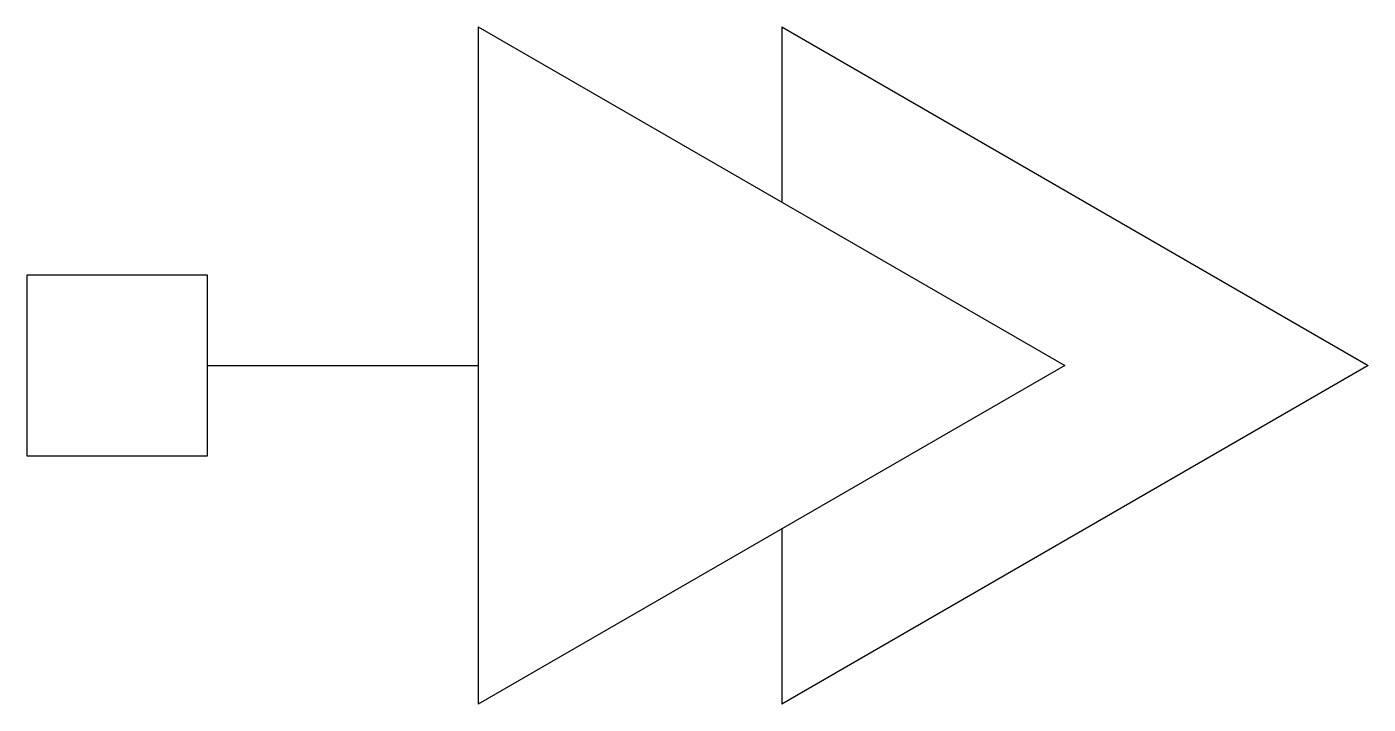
# Model space of a CAD drawing. Header units: millimetres. Extents: x -3111.549 to -3110.955, y 3747.184 to 3747.484.
import ezdxf

# ---------------------------------------------------------------- set-up
doc = ezdxf.new("R2010")
doc.units = ezdxf.units.MM
doc.header["$LTSCALE"] = 10
doc.layers.add('Ele_tomadas', color=2, linetype='Continuous')

msp = doc.modelspace()

# ---------------------------------------------------------------- linework, layer by layer
at = {"layer": 'Ele_tomadas', "color": 3}
for p, q in [((-3111.34936, 3747.48421), (-3111.08956, 3747.33421)), ((-3111.34936, 3747.48421), (-3111.34936, 3747.18421)), ((-3111.21496, 3747.48421), (-3110.95515, 3747.33421)), ((-3111.21496, 3747.48421), (-3111.21496, 3747.40661)), ((-3111.08956, 3747.33421), (-3111.34936, 3747.18421)), ((-3110.95515, 3747.33421), (-3111.21496, 3747.18421)), ((-3111.21496, 3747.26181), (-3111.21496, 3747.18421))]:
    msp.add_line(p, q, dxfattribs=at)
at = {"layer": 'Ele_tomadas', "color": 4}
msp.add_line((-3111.46936, 3747.33421), (-3111.34936, 3747.33421), dxfattribs=at)
at = {"layer": 'Ele_tomadas', "color": 3}
msp.add_lwpolyline([(-3111.54936, 3747.29421), (-3111.46936, 3747.29421), (-3111.46936, 3747.37421), (-3111.54936, 3747.37421)], close=True, dxfattribs=at)

doc.saveas('drawing.dxf')
